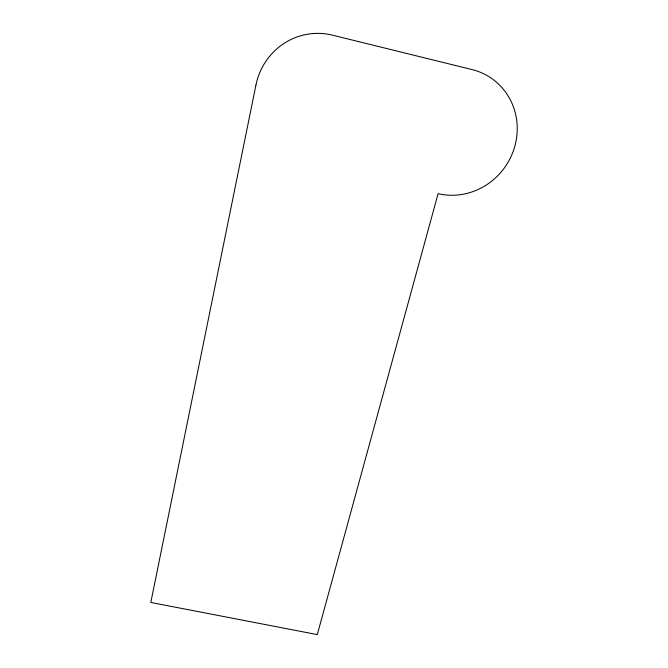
<?xml version="1.0" encoding="UTF-8"?>
<svg xmlns="http://www.w3.org/2000/svg" width="668" height="668" viewBox="0 0 668 668"><rect width="100%" height="100%" fill="white"/><g stroke="black" fill="none" stroke-linecap="round" stroke-linejoin="round"><path stroke-width="1" d="M255.936 85.112L150.801 602.452L317.292 634.6L438.099 193.678A64.654 61.481 -56.5 0 0 514.878 146.033A64.654 61.481 -56.5 0 0 472.092 69.597L332.455 35.154A65.213 63.235 88.7 0 0 255.936 85.112"/></g></svg>
